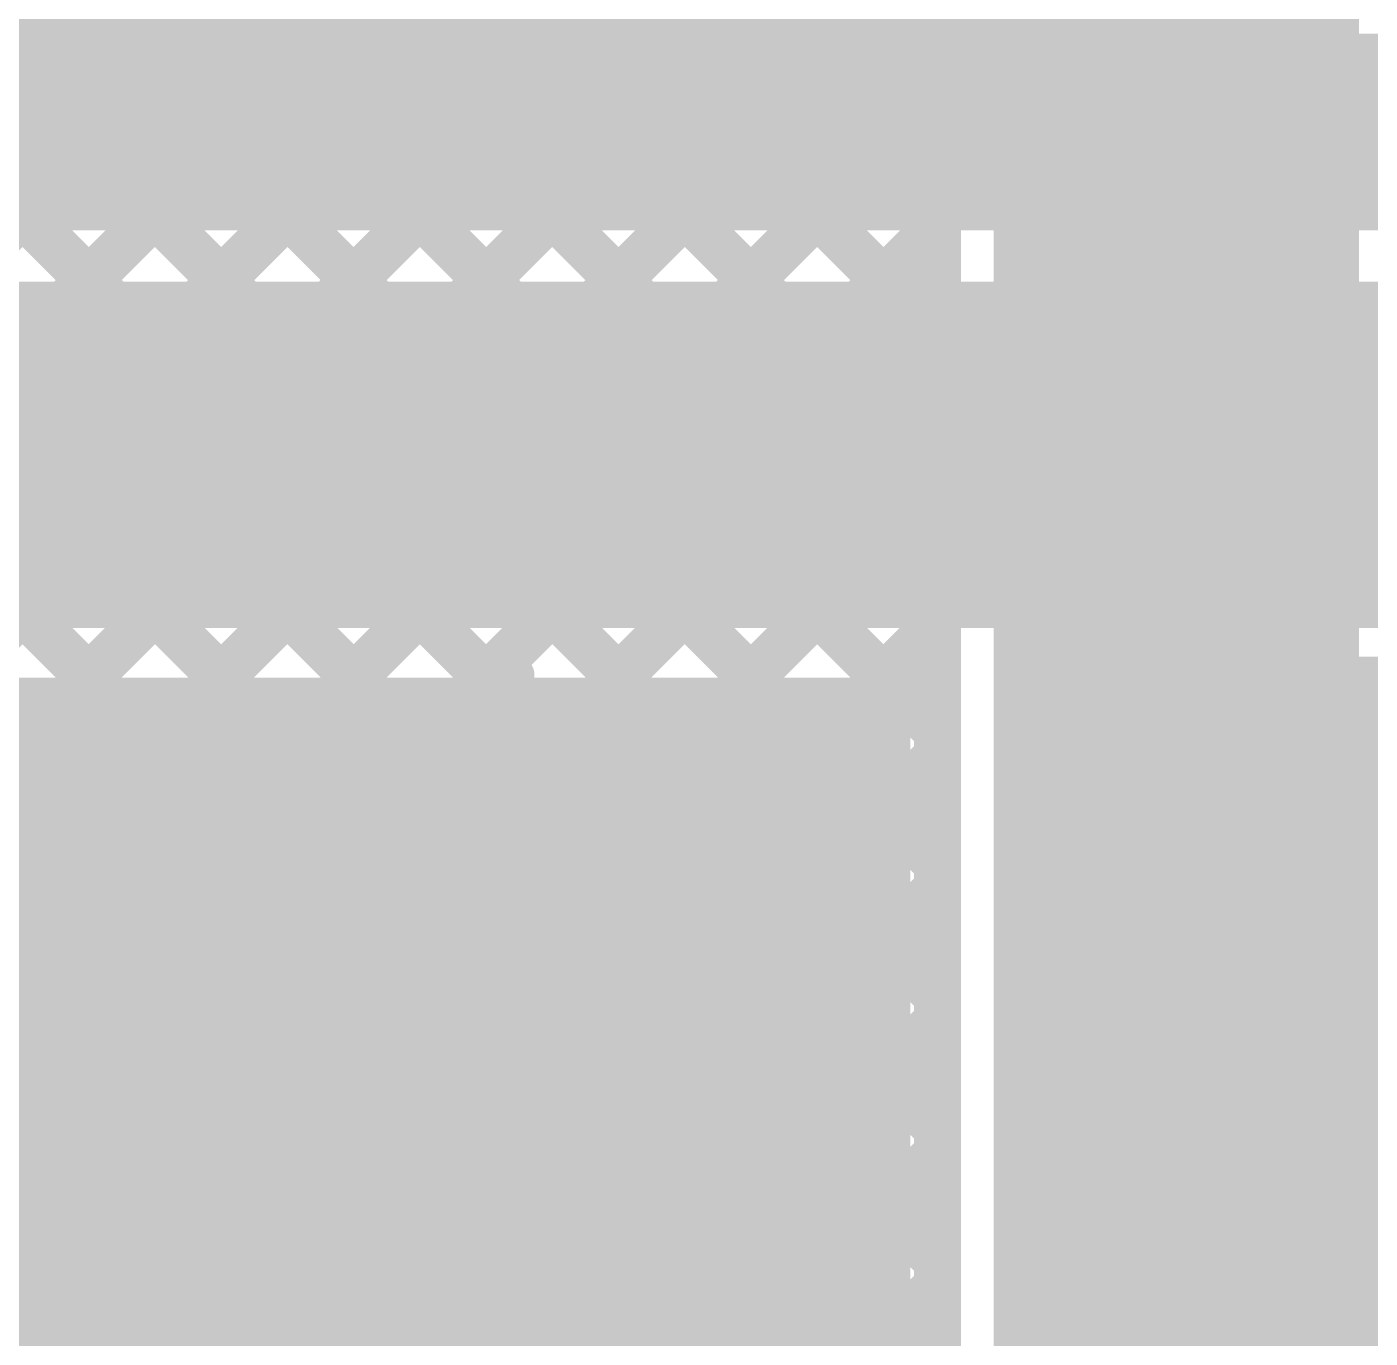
# Model space of a CAD drawing. Header units: millimetres. Extents: x 0.79 to 4.38, y 0.99 to 3.94.
# Drawn here: x 2.3485 to 2.6354, y 1.4003 to 1.6804 of the extents above; entities that cross this region are included whole.
import ezdxf

# ---------------------------------------------------------------- set-up
doc = ezdxf.new("R2010")
doc.units = ezdxf.units.MM
doc.header["$MEASUREMENT"] = 0
for name, color, linetype in [('BottomLayer', 5, 'Continuous'), ('MultiLayer', 9, 'Continuous'), ('TopLayer', 1, 'Continuous'), ('TopOverlay', 2, 'Continuous'), ('TopPaste', 8, 'Continuous'), ('TopSolder', 216, 'Continuous'), ('ViaHoleLayer', 16, 'Continuous')]:
    doc.layers.add(name, color=color, linetype=linetype)

# ---------------------------------------------------------------- blocks, each defined once
blk = doc.blocks.new('PMEG3010ER_115_94')
at = {"layer": 'TopLayer'}
for points in [[(-0.02953, -0.02953), (0.02953, -0.02953), (-0.02953, 0.02953), (0.02953, 0.02953)], [(0.08071, -0.02953), (0.13976, -0.02953), (0.08071, 0.02953), (0.13976, 0.02953)]]:
    blk.add_solid(points, dxfattribs=at)
at = {"layer": 'TopOverlay', "const_width": 0.00787}
for points in [[(-0.037, 0.038), (-0.056, 0.038)], [(-0.056, 0.038), (-0.056, -0.038)], [(-0.037, 0.038), (-0.037, -0.038)], [(-0.029, 0.038), (-0.037, 0.038)], [(0.14724, 0.038), (0.13924, 0.038)], [(0.14724, 0.038), (0.14724, -0.038)], [(-0.037, -0.038), (-0.056, -0.038)], [(-0.029, -0.038), (-0.037, -0.038)], [(0.14724, -0.038), (0.13924, -0.038)]]:
    blk.add_lwpolyline(points, dxfattribs=at)
at = {"layer": 'TopOverlay', "const_width": 0.00394}
for points in [[(-0.05797, 0.038, 1), (-0.05403, 0.038, 1)], [(-0.05797, 0.038, 1), (-0.05403, 0.038, 1)], [(-0.03897, 0.038, 1), (-0.03503, 0.038, 1)], [(-0.03897, 0.038, 1), (-0.03503, 0.038, 1)], [(-0.03897, 0.038, 1), (-0.03503, 0.038, 1)], [(-0.03097, 0.038, 1), (-0.02703, 0.038, 1)], [(0.13727, 0.038, 1), (0.1412, 0.038, 1)], [(0.14527, 0.038, 1), (0.1492, 0.038, 1)], [(0.14527, 0.038, 1), (0.1492, 0.038, 1)], [(-0.05797, -0.038, 1), (-0.05403, -0.038, 1)], [(-0.05797, -0.038, 1), (-0.05403, -0.038, 1)], [(-0.03897, -0.038, 1), (-0.03503, -0.038, 1)], [(-0.03897, -0.038, 1), (-0.03503, -0.038, 1)], [(-0.03897, -0.038, 1), (-0.03503, -0.038, 1)], [(-0.03097, -0.038, 1), (-0.02703, -0.038, 1)], [(0.13727, -0.038, 1), (0.1412, -0.038, 1)], [(0.14527, -0.038, 1), (0.1492, -0.038, 1)], [(0.14527, -0.038, 1), (0.1492, -0.038, 1)]]:
    blk.add_lwpolyline(points, format="xyb", close=True, dxfattribs=at)
at = {"layer": 'TopPaste'}
for points in [[(-0.02953, -0.02953), (0.02953, -0.02953), (-0.02953, 0.02953), (0.02953, 0.02953)], [(0.08071, -0.02953), (0.13976, -0.02953), (0.08071, 0.02953), (0.13976, 0.02953)]]:
    blk.add_solid(points, dxfattribs=at)
at = {"layer": 'TopSolder'}
for points in [[(-0.03353, -0.03353), (0.03353, -0.03353), (-0.03353, 0.03353), (0.03353, 0.03353)], [(0.07671, -0.03353), (0.14376, -0.03353), (0.07671, 0.03353), (0.14376, 0.03353)]]:
    blk.add_solid(points, dxfattribs=at)

msp = doc.modelspace()

# ---------------------------------------------------------------- linework, layer by layer
at = {"layer": 'BottomLayer', "const_width": 0.01}
for points in [[(2.20836, 1.666), (2.543, 1.666)], [(2.20836, 1.33155), (2.54281, 1.666)], [(2.20836, 1.38811), (2.48624, 1.666)], [(2.20836, 1.35983), (2.51453, 1.666)], [(2.20836, 1.50125), (2.37311, 1.666)], [(2.20836, 1.52954), (2.34482, 1.666)], [(2.20836, 1.4164), (2.45796, 1.666)], [(2.20836, 1.44468), (2.42968, 1.666)], [(2.20836, 1.47297), (2.40139, 1.666)], [(2.20895, 1.666), (2.48345, 1.3915)], [(2.23723, 1.666), (2.51173, 1.3915)], [(2.26552, 1.666), (2.54002, 1.3915)], [(2.2938, 1.666), (2.543, 1.4168)], [(2.32208, 1.666), (2.543, 1.44508)], [(2.35037, 1.666), (2.543, 1.47337)], [(2.37865, 1.666), (2.543, 1.50165)], [(2.40694, 1.666), (2.543, 1.52994)], [(2.43522, 1.666), (2.543, 1.55822)], [(2.46351, 1.666), (2.543, 1.58651)], [(2.49179, 1.666), (2.543, 1.61479)], [(2.52007, 1.666), (2.543, 1.64307)], [(2.543, 1.3915), (2.543, 1.666)], [(2.20836, 1.6383), (2.45516, 1.3915)], [(2.20836, 1.30326), (2.543, 1.6379)], [(2.20836, 1.61002), (2.43233, 1.38605)], [(2.20836, 1.27498), (2.543, 1.60962)], [(2.20836, 1.58173), (2.43233, 1.35776)], [(2.20836, 1.24669), (2.543, 1.58133)], [(2.20836, 1.55345), (2.43233, 1.32948)], [(2.21483, 1.22488), (2.543, 1.55305)], [(2.22403, 1.20579), (2.543, 1.52477)], [(2.43802, 1.3915), (2.543, 1.49648)], [(2.4663, 1.3915), (2.543, 1.4682)], [(2.49459, 1.3915), (2.543, 1.43991)], [(2.52287, 1.3915), (2.543, 1.41163)]]:
    msp.add_lwpolyline(points, dxfattribs=at)
at = {"layer": 'BottomLayer'}
for points, const_width in [([(2.34232, 1.666, 1), (2.34732, 1.666, 1)], 0.005), ([(2.34787, 1.666, 1), (2.35287, 1.666, 1)], 0.005), ([(2.37061, 1.666, 1), (2.37561, 1.666, 1)], 0.005), ([(2.37615, 1.666, 1), (2.38115, 1.666, 1)], 0.005), ([(2.39889, 1.666, 1), (2.40389, 1.666, 1)], 0.005), ([(2.40444, 1.666, 1), (2.40944, 1.666, 1)], 0.005), ([(2.42718, 1.666, 1), (2.43218, 1.666, 1)], 0.005), ([(2.43272, 1.666, 1), (2.43772, 1.666, 1)], 0.005), ([(2.45546, 1.666, 1), (2.46046, 1.666, 1)], 0.005), ([(2.46101, 1.666, 1), (2.46601, 1.666, 1)], 0.005), ([(2.48374, 1.666, 1), (2.48874, 1.666, 1)], 0.005), ([(2.48929, 1.666, 1), (2.49429, 1.666, 1)], 0.005), ([(2.51203, 1.666, 1), (2.51703, 1.666, 1)], 0.005), ([(2.51757, 1.666, 1), (2.52257, 1.666, 1)], 0.005), ([(2.54031, 1.666, 1), (2.54531, 1.666, 1)], 0.005), ([(2.5405, 1.666, 1), (2.5455, 1.666, 1)], 0.005), ([(2.5405, 1.666, 1), (2.5455, 1.666, 1)], 0.005), ([(2.5405, 1.64307, 1), (2.5455, 1.64307, 1)], 0.005), ([(2.5405, 1.6379, 1), (2.5455, 1.6379, 1)], 0.005), ([(2.5405, 1.61479, 1), (2.5455, 1.61479, 1)], 0.005), ([(2.5405, 1.60962, 1), (2.5455, 1.60962, 1)], 0.005), ([(2.5405, 1.58651, 1), (2.5455, 1.58651, 1)], 0.005), ([(2.5405, 1.58133, 1), (2.5455, 1.58133, 1)], 0.005), ([(2.5405, 1.55822, 1), (2.5455, 1.55822, 1)], 0.005), ([(2.5405, 1.55305, 1), (2.5455, 1.55305, 1)], 0.005), ([(2.5405, 1.52994, 1), (2.5455, 1.52994, 1)], 0.005), ([(2.5405, 1.52477, 1), (2.5455, 1.52477, 1)], 0.005), ([(2.5405, 1.50165, 1), (2.5455, 1.50165, 1)], 0.005), ([(2.5405, 1.49648, 1), (2.5455, 1.49648, 1)], 0.005), ([(2.5405, 1.47337, 1), (2.5455, 1.47337, 1)], 0.005), ([(2.5405, 1.4682, 1), (2.5455, 1.4682, 1)], 0.005), ([(2.57609, 1.446, 1), (2.58791, 1.446, 1)], 0.01181), ([(2.60209, 1.446, 1), (2.61391, 1.446, 1)], 0.01181), ([(2.5405, 1.44508, 1), (2.5455, 1.44508, 1)], 0.005), ([(2.5405, 1.43991, 1), (2.5455, 1.43991, 1)], 0.005), ([(2.57609, 1.416, 1), (2.58791, 1.416, 1)], 0.01181), ([(2.60209, 1.416, 1), (2.61391, 1.416, 1)], 0.01181), ([(2.5405, 1.4168, 1), (2.5455, 1.4168, 1)], 0.005), ([(2.5405, 1.41163, 1), (2.5455, 1.41163, 1)], 0.005)]:
    msp.add_lwpolyline(points, format="xyb", close=True, dxfattribs=dict(at, const_width=const_width))
for points in [[(2.215, 1.678), (2.633, 1.678), (2.215, 1.756), (2.633, 1.756)], [(2.633, 1.396), (2.633, 1.756), (2.555, 1.396), (2.555, 1.756)]]:
    msp.add_solid(points, dxfattribs=at)
at = {"layer": 'MultiLayer', "const_width": 0.01181}
for points in [[(2.57609, 1.446, 1), (2.58791, 1.446, 1)], [(2.60209, 1.446, 1), (2.61391, 1.446, 1)], [(2.57609, 1.416, 1), (2.58791, 1.416, 1)], [(2.60209, 1.416, 1), (2.61391, 1.416, 1)]]:
    msp.add_lwpolyline(points, format="xyb", close=True, dxfattribs=at)
at = {"layer": 'TopLayer', "const_width": 0.01181}
for points in [[(2.57609, 1.446, 1), (2.58791, 1.446, 1)], [(2.60209, 1.446, 1), (2.61391, 1.446, 1)], [(2.57609, 1.416, 1), (2.58791, 1.416, 1)], [(2.60209, 1.416, 1), (2.61391, 1.416, 1)]]:
    msp.add_lwpolyline(points, format="xyb", close=True, dxfattribs=at)
at = {"layer": 'TopLayer'}
for points in [[(1.996, 1.637), (2.709, 1.637), (1.996, 1.679), (2.709, 1.679)], [(2.798, 1.552), (2.798, 1.626), (1.996, 1.552), (1.996, 1.626)], [(2.555, 1.396), (2.882, 1.396), (2.555, 1.544), (2.882, 1.544)], [(1.995, 1.393), (2.53723, 1.393), (1.995, 1.5414), (2.53723, 1.5414)], [(2.555, 1.396), (3.27994, 1.396), (2.555, 1.44), (3.27994, 1.44)]]:
    msp.add_solid(points, dxfattribs=at)
at = {"layer": 'ViaHoleLayer', "const_width": 0.00591}
for points in [[(2.57905, 1.446, 1), (2.58495, 1.446, 1)], [(2.60505, 1.446, 1), (2.61095, 1.446, 1)], [(2.57905, 1.416, 1), (2.58495, 1.416, 1)], [(2.60505, 1.416, 1), (2.61095, 1.416, 1)]]:
    msp.add_lwpolyline(points, format="xyb", close=True, dxfattribs=at)

# ---------------------------------------------------------------- block references
at = {"rotation": 180}
msp.add_blockref('PMEG3010ER_115_94', (2.59224, 1.504), dxfattribs=at)

doc.saveas('drawing.dxf')
